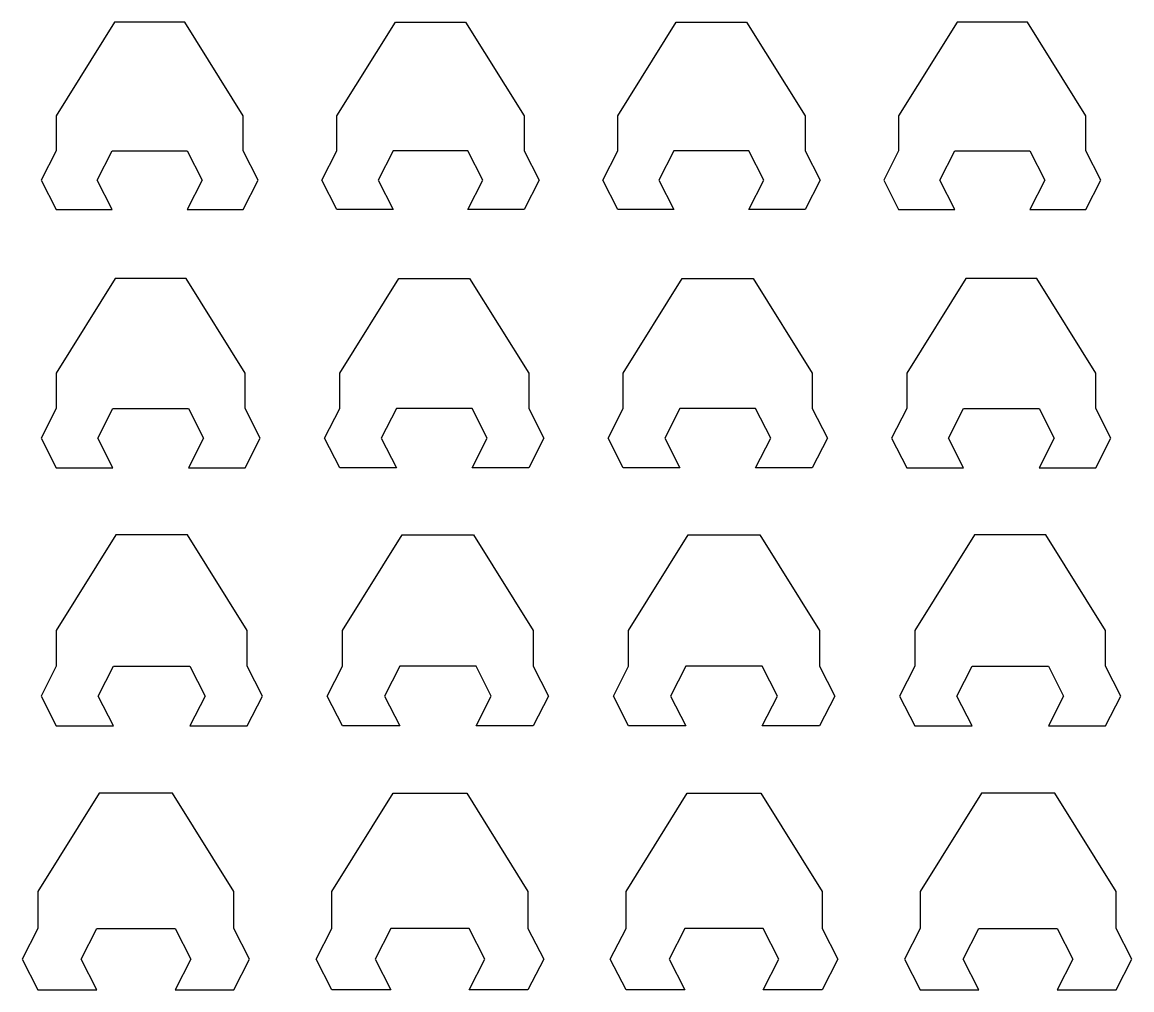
# Model space of a CAD drawing. Extents: x 0.2 to 29.8, y 0.2 to 26.1.
import ezdxf

# ---------------------------------------------------------------- set-up
doc = ezdxf.new("R2010")
doc.units = 0
doc.layers.get('0').update_dxf_attribs({"linetype": 'CONTINUOUS'})

msp = doc.modelspace()

# ---------------------------------------------------------------- linework, layer by layer
at = {"color": 7}
for points in [[(4.600004, 21.07621), (6.100002, 21.07621), (6.500006, 21.857459), (6.100002, 22.638708), (6.100002, 23.576207), (4.537504, 26.076205), (2.662508, 26.076205), (1.100009, 23.576207), (1.100009, 22.638708), (0.700009, 21.857459), (1.100009, 21.07621), (2.600008, 21.07621), (2.200008, 21.857459), (2.600008, 22.638708), (4.600004, 22.638708), (5.000003, 21.857459)], [(10.100003, 21.07621), (8.600004, 21.07621), (8.200005, 21.857459), (8.600004, 22.638708), (8.600004, 23.576207), (10.162503, 26.076205), (12.037501, 26.076205), (13.6, 23.576207), (13.6, 22.638708), (13.999999, 21.857459), (13.6, 21.07621), (12.100001, 21.07621), (12.500001, 21.857459), (12.100001, 22.638708), (10.100003, 22.638708), (9.700003, 21.857459)], [(17.599996, 21.07621), (16.099997, 21.07621), (15.699998, 21.857459), (16.099997, 22.638708), (16.099997, 23.576207), (17.662496, 26.076205), (19.537494, 26.076205), (21.099993, 23.576207), (21.099993, 22.638708), (21.499992, 21.857459), (21.099993, 21.07621), (19.599994, 21.07621), (19.999994, 21.857459), (19.599994, 22.638708), (17.599996, 22.638708), (17.199996, 21.857459)], [(27.099985, 21.07621), (28.599984, 21.07621), (28.999987, 21.857459), (28.599984, 22.638708), (28.599984, 23.576207), (27.037485, 26.076205), (25.162489, 26.076205), (23.59999, 23.576207), (23.59999, 22.638708), (23.199991, 21.857459), (23.59999, 21.07621), (25.099989, 21.07621), (24.699989, 21.857459), (25.099989, 22.638708), (27.099985, 22.638708), (27.499985, 21.857459)], [(4.636897, 14.178962), (6.151081, 14.178962), (6.55487, 14.968097), (6.151081, 15.757234), (6.151081, 16.704197), (4.573805, 19.22943), (2.681078, 19.22943), (1.103799, 16.704197), (1.103799, 15.757234), (0.700009, 14.968097), (1.103799, 14.178962), (2.617988, 14.178962), (2.214198, 14.968097), (2.617988, 15.757234), (4.636897, 15.757234), (5.040679, 14.968097)], [(10.188918, 14.178959), (8.674731, 14.178959), (8.270948, 14.968095), (8.674731, 15.757232), (8.674731, 16.704195), (10.252009, 19.229429), (12.144742, 19.229429), (13.722019, 16.704195), (13.722019, 15.757232), (14.125802, 14.968095), (13.722019, 14.178959), (12.207833, 14.178959), (12.611615, 14.968095), (12.207833, 15.757232), (10.188918, 15.757232), (9.785134, 14.968095)], [(17.75985, 14.178959), (16.245663, 14.178959), (15.841881, 14.968095), (16.245663, 15.757232), (16.245663, 16.704195), (17.822942, 19.229429), (19.715674, 19.229429), (21.292952, 16.704195), (21.292952, 15.757232), (21.696735, 14.968095), (21.292952, 14.178959), (19.778766, 14.178959), (20.182549, 14.968095), (19.778766, 15.757232), (17.75985, 15.757232), (17.356067, 14.968095)], [(27.349696, 14.178959), (28.863883, 14.178959), (29.267669, 14.968095), (28.863883, 15.757232), (28.863883, 16.704195), (27.286605, 19.229429), (25.393874, 19.229429), (23.816596, 16.704195), (23.816596, 15.757232), (23.412814, 14.968095), (23.816596, 14.178959), (25.330783, 14.178959), (24.926999, 14.968095), (25.330783, 15.757232), (27.349696, 15.757232), (27.753479, 14.968095)], [(4.673433, 7.282181), (6.201674, 7.282181), (6.609209, 8.07913), (6.201674, 8.876079), (6.201674, 9.832417), (4.609756, 12.382653), (2.699458, 12.382653), (1.107539, 9.832417), (1.107539, 8.876079), (0.700009, 8.07913), (1.107539, 7.282181), (2.635778, 7.282181), (2.228248, 8.07913), (2.635778, 8.876079), (4.673433, 8.876079), (5.080963, 8.07913)], [(10.276989, 7.282181), (8.748747, 7.282181), (8.341215, 8.07913), (8.748747, 8.876079), (8.748747, 9.832417), (10.340665, 12.382653), (12.250967, 12.382653), (13.842884, 9.832417), (13.842884, 8.876079), (14.250416, 8.07913), (13.842884, 7.282181), (12.314644, 7.282181), (12.722174, 8.07913), (12.314644, 8.876079), (10.276989, 8.876079), (9.869457, 8.07913)], [(17.918195, 7.282181), (16.389954, 7.282181), (15.982422, 8.07913), (16.389954, 8.876079), (16.389954, 9.832417), (17.981872, 12.382653), (19.892174, 12.382653), (21.484091, 9.832417), (21.484091, 8.876079), (21.891623, 8.07913), (21.484091, 7.282181), (19.95585, 7.282181), (20.363381, 8.07913), (19.95585, 8.876079), (17.918195, 8.876079), (17.510664, 8.07913)], [(27.597055, 7.282181), (29.125296, 7.282181), (29.532831, 8.07913), (29.125296, 8.876079), (29.125296, 9.832417), (27.533378, 12.382653), (25.623079, 12.382653), (24.03116, 9.832417), (24.03116, 8.876079), (23.623629, 8.07913), (24.03116, 7.282181), (25.559402, 7.282181), (25.151871, 8.07913), (25.559402, 8.876079), (27.597055, 8.876079), (28.004585, 8.07913)], [(4.279806, 0.235385), (5.850224, 0.235385), (6.269003, 1.055776), (5.850224, 1.876169), (5.850224, 2.860639), (4.214373, 5.485894), (2.251358, 5.485894), (0.615509, 2.860639), (0.615509, 1.876169), (0.19673, 1.055776), (0.615509, 0.235385), (2.185918, 0.235385), (1.767138, 1.055776), (2.185918, 1.876169), (4.279806, 1.876169), (4.698584, 1.055776)], [(10.038002, 0.235385), (8.467585, 0.235385), (8.048808, 1.055776), (8.467585, 1.876169), (8.467585, 2.860639), (10.103435, 5.485894), (12.066455, 5.485894), (13.702304, 2.860639), (13.702304, 1.876169), (14.121083, 1.055776), (13.702304, 0.235385), (12.131889, 0.235385), (12.550668, 1.055776), (12.131889, 1.876169), (10.038002, 1.876169), (9.619223, 1.055776)], [(17.89008, 0.235385), (16.319665, 0.235385), (15.900885, 1.055776), (16.319665, 1.876169), (16.319665, 2.860639), (17.955513, 5.485894), (19.918534, 5.485894), (21.554383, 2.860639), (21.554383, 1.876169), (21.973161, 1.055776), (21.554383, 0.235385), (19.983968, 0.235385), (20.402745, 1.055776), (19.983968, 1.876169), (17.890079, 1.876169), (17.471303, 1.055776)], [(27.836043, 0.235385), (29.406459, 0.235385), (29.82524, 1.055776), (29.406459, 1.876169), (29.406459, 2.860639), (27.770609, 5.485894), (25.807592, 5.485894), (24.171741, 2.860639), (24.171741, 1.876169), (23.752965, 1.055776), (24.171741, 0.235385), (25.742157, 0.235385), (25.323381, 1.055776), (25.742157, 1.876169), (27.836043, 1.876169), (28.254821, 1.055776)]]:
    msp.add_lwpolyline(points, close=True, dxfattribs=at)

doc.saveas('drawing.dxf')
